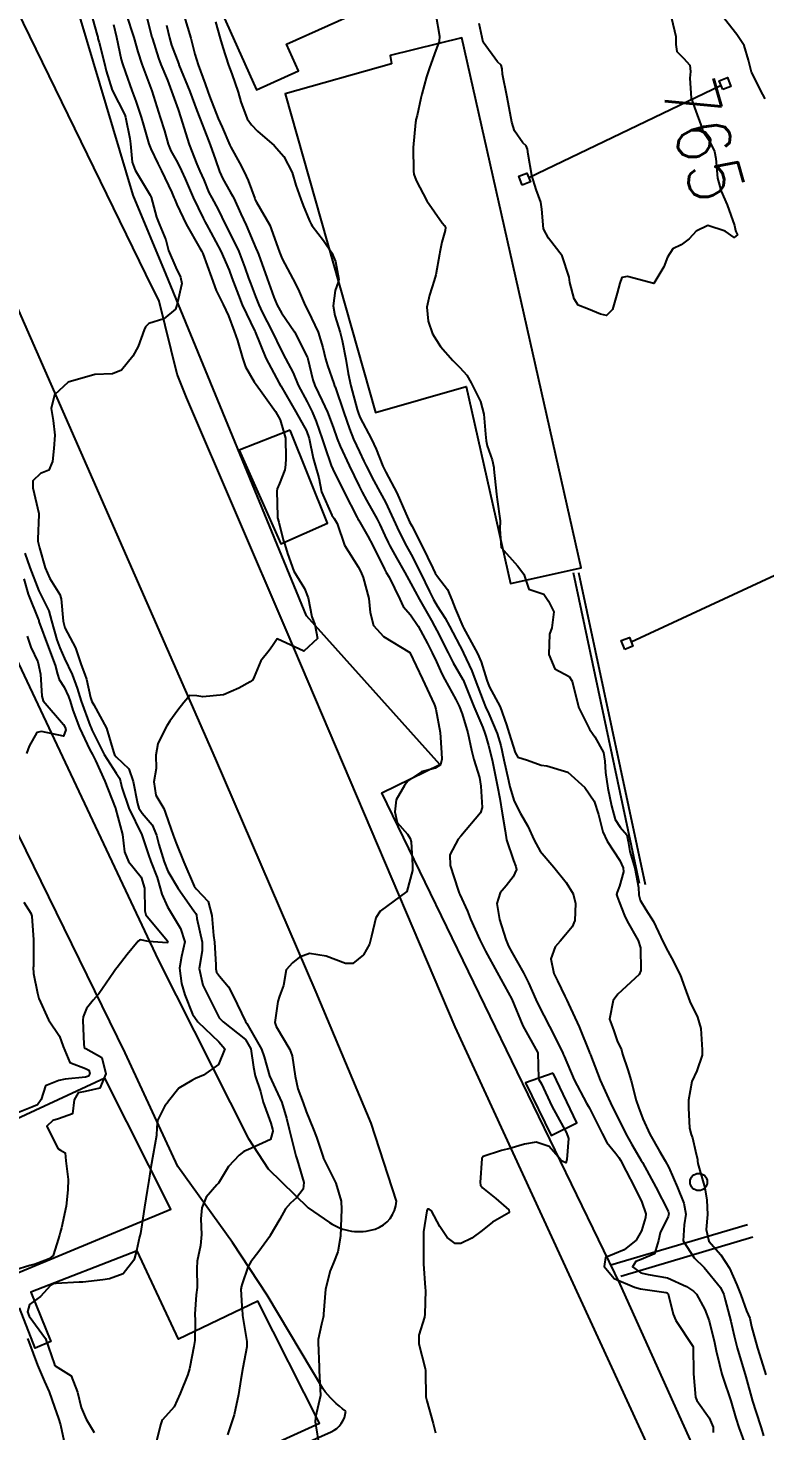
# Model space of a CAD drawing. Header units: metres. Extents: x 318500 to 325275, y 7408834 to 7428799.
# Drawn here: x 321675.4 to 321730.8, y 7423214.1 to 7423319.7 of the extents above; entities that cross this region are included whole.
import ezdxf
from ezdxf.enums import TextEntityAlignment as Align

# ---------------------------------------------------------------- set-up
doc = ezdxf.new("R2010")
doc.units = ezdxf.units.M
doc.header["$MEASUREMENT"] = 0
for name, color, linetype in [('Canaleta de Drenagem', 151, 'Continuous'), ('Cotas', 45, 'Continuous'), ('Curvas de Nivel 1m', 11, 'Continuous'), ('Curvas de Nivel 5m', 15, 'Continuous'), ('Divisas', 45, 'Continuous'), ('Edificações', 30, 'Continuous'), ('Postes', 20, 'Continuous'), ('Pórticos', 45, 'Continuous'), ('Vias Primárias', 230, 'Continuous'), ('Vias Secundárias', 230, 'Continuous')]:
    doc.layers.add(name, color=color, linetype=linetype)
doc.styles.add('Style-STANDARD', font='STANDARD.shx')

msp = doc.modelspace()

# ---------------------------------------------------------------- linework, layer by layer
at = {"layer": 'Canaleta de Drenagem'}
for points in [[(321721.41, 7423255.34), (321716.43, 7423278.71)], [(321716.8, 7423278.73), (321721.83, 7423255.25)], [(321719.24, 7423226.63), (321729.53, 7423229.67)], [(321720, 7423225.78), (321729.94, 7423228.73)]]:
    msp.add_lwpolyline(points, dxfattribs=at)
at = {"layer": 'Curvas de Nivel 1m', "flags": 128}
for points, elevation in [([(321680.04, 7423321.05), (321680.58, 7423319.19), (321680.61, 7423319.04), (321680.63, 7423318.94), (321680.73, 7423318.63), (321681.13, 7423317.04), (321681.25, 7423316.49), (321681.69, 7423315.03), (321682.65, 7423313.18), (321682.71, 7423313.02), (321683.02, 7423311.4), (321683.07, 7423311.01), (321683.21, 7423309.61), (321683.42, 7423309.01), (321684.57, 7423307.13), (321684.63, 7423306.99), (321685.05, 7423305.47), (321685.24, 7423304.98), (321685.73, 7423303.78), (321685.94, 7423302.97), (321686.5, 7423301.7), (321686.84, 7423300.96), (321686.95, 7423300.49), (321686.59, 7423298.96), (321686.56, 7423298.87), (321686.46, 7423298.57), (321685.59, 7423297.84), (321684.45, 7423297.48), (321684.2, 7423297.23), (321684.1, 7423297), (321683.67, 7423295.75), (321683.26, 7423295.01), (321682.4, 7423293.96), (321681.73, 7423293.7), (321680.4, 7423293.63), (321678.39, 7423293.07), (321677.36, 7423292.1), (321677.11, 7423291.09), (321677.26, 7423290.18), (321677.39, 7423289.08), (321677.3, 7423288.07), (321677.2, 7423287.09), (321676.94, 7423286.45), (321676.3, 7423286.18), (321675.74, 7423285.65), (321675.73, 7423285.11), (321676.17, 7423283.18), (321676.18, 7423283.1), (321676.1, 7423281.24), (321676.11, 7423281.1), (321676.22, 7423280.59), (321676.65, 7423279.09), (321677, 7423278.28), (321677.75, 7423277.08), (321677.85, 7423276.76), (321678.01, 7423275.07), (321678.14, 7423274.58), (321678.93, 7423273.06), (321679.36, 7423271.8), (321679.65, 7423271.05), (321679.76, 7423270.72), (321680.07, 7423269.34), (321680.16, 7423269.04), (321680.33, 7423268.77), (321681.28, 7423267.03), (321681.79, 7423265.25), (321681.88, 7423265.02), (321682.01, 7423264.87), (321682.95, 7423263.96), (321683.28, 7423263), (321683.6, 7423261.36), (321683.72, 7423260.99), (321683.95, 7423260.63), (321684.71, 7423259.75), (321685.04, 7423258.97), (321685.22, 7423258.26), (321685.61, 7423256.96), (321685.9, 7423256.26), (321686.67, 7423254.95), (321687.86, 7423253.28), (321688.01, 7423253.08), (321688.04, 7423252.94), (321688.08, 7423252.71), (321688.48, 7423250.93), (321688.48, 7423250.27), (321688.25, 7423248.93), (321688.52, 7423247.67), (321688.9, 7423246.92), (321689.75, 7423245.23), (321690.05, 7423244.91), (321691.73, 7423243.59), (321692.14, 7423242.88), (321692.33, 7423241.5), (321692.46, 7423240.87), (321692.88, 7423239.67), (321693.08, 7423238.87), (321693.65, 7423237.29), (321693.78, 7423236.85), (321693.79, 7423236.69), (321693.63, 7423236.07), (321692.15, 7423235.4), (321691.62, 7423235.17), (321691.25, 7423234.89), (321690.47, 7423234.04), (321689.79, 7423232.91), (321689.71, 7423232.78), (321689.59, 7423232.65), (321688.77, 7423231.72), (321688.44, 7423230.92), (321688.38, 7423230.09), (321688.42, 7423228.92), (321688.35, 7423228.1), (321688.1, 7423226.92), (321688.07, 7423226.36), (321688.09, 7423224.92), (321688.03, 7423224.37), (321687.92, 7423222.93), (321687.94, 7423222.44), (321687.92, 7423220.93), (321687.86, 7423220.49), (321687.56, 7423218.93), (321687.53, 7423218.8), (321687.39, 7423218.38), (321686.82, 7423216.94), (321686.36, 7423215.95), (321685.48, 7423214.96), (321685.43, 7423214.88), (321685.34, 7423214.59), (321685.02, 7423213.27)], 772), ([(321684.18, 7423321), (321684.69, 7423319.03), (321684.7, 7423318.99), (321684.71, 7423318.97), (321684.73, 7423318.91), (321685.19, 7423317.46), (321685.37, 7423316.98), (321685.87, 7423315.8), (321686.18, 7423314.97), (321686.66, 7423313.58), (321686.87, 7423312.96), (321686.97, 7423312.63), (321687.49, 7423310.95), (321688.07, 7423309.48), (321688.31, 7423308.94), (321688.59, 7423308.29), (321688.99, 7423307.34), (321689.21, 7423306.93), (321689.69, 7423306.06), (321690.24, 7423304.91), (321690.54, 7423304.32), (321691.24, 7423302.9), (321691.69, 7423301.7), (321691.97, 7423300.89), (321692.11, 7423300.51), (321692.48, 7423299.51), (321692.74, 7423298.88), (321693, 7423298.33), (321693.74, 7423296.87), (321694.42, 7423295.46), (321694.75, 7423294.85), (321695.32, 7423293.76), (321695.71, 7423292.84), (321696.37, 7423291.58), (321696.77, 7423290.82), (321697.07, 7423290.1), (321697.52, 7423288.81), (321697.71, 7423288.2), (321698.18, 7423286.8), (321698.31, 7423286.51), (321699.16, 7423284.79), (321700.15, 7423282.88), (321700.2, 7423282.78), (321700.25, 7423282.7), (321700.95, 7423281.48), (321701.32, 7423280.76), (321702.2, 7423278.99), (321702.33, 7423278.75), (321702.55, 7423278.39), (321703.35, 7423276.73), (321703.61, 7423276.18), (321704.16, 7423275.55), (321704.75, 7423274.71), (321705.45, 7423273.39), (321705.79, 7423272.7), (321706.11, 7423272.02), (321706.53, 7423271.12), (321706.75, 7423270.69), (321707.58, 7423269.18), (321707.83, 7423268.67), (321708.06, 7423268.11), (321708.48, 7423266.66), (321708.75, 7423265.38), (321708.94, 7423264.66), (321709.35, 7423263.3), (321709.46, 7423262.65), (321709.55, 7423261.06), (321709.43, 7423260.65), (321707.94, 7423258.9), (321707.75, 7423258.67), (321707.12, 7423257.49), (321707.15, 7423256.68), (321707.74, 7423254.82), (321707.79, 7423254.67), (321707.82, 7423254.61), (321707.88, 7423254.5), (321708.45, 7423253.24), (321708.69, 7423252.66), (321709.39, 7423251.1), (321709.6, 7423250.64), (321709.82, 7423250.23), (321710.69, 7423248.63), (321711.78, 7423246.62), (321712.62, 7423244.61), (321713.72, 7423242.65), (321713.74, 7423242.59), (321713.8, 7423240.68), (321713.82, 7423240.59), (321714.03, 7423240.25), (321714.79, 7423238.57), (321715.65, 7423237.01), (321715.9, 7423236.56), (321716.06, 7423236.13), (321715.93, 7423234.56), (321715.85, 7423234.32), (321715.62, 7423234.42), (321715.45, 7423234.56), (321714.6, 7423235.55), (321713.63, 7423235.87), (321712.75, 7423235.72), (321711.63, 7423235.4), (321711, 7423235.25), (321709.62, 7423234.78), (321709.54, 7423234.64), (321709.4, 7423232.83), (321709.42, 7423232.64), (321709.59, 7423232.43), (321710.58, 7423231.63), (321711.56, 7423230.76), (321711.6, 7423230.62), (321711.56, 7423230.55), (321710.33, 7423229.85), (321709.55, 7423229.22), (321708.78, 7423228.65), (321707.95, 7423228.24), (321707.53, 7423228.25), (321706.93, 7423228.68), (321706.38, 7423229.52), (321705.73, 7423230.7), (321705.56, 7423230.83), (321705.44, 7423230.82), (321705.4, 7423230.7), (321705.14, 7423229.11), (321705.13, 7423228.7), (321705.14, 7423227.08), (321705.15, 7423226.7), (321705.27, 7423224.91), (321705.28, 7423224.7), (321705.25, 7423222.91), (321705.22, 7423222.7), (321704.79, 7423221.35), (321704.78, 7423220.7), (321705.27, 7423218.82), (321705.3, 7423218.69), (321705.29, 7423218.58), (321705.32, 7423216.69), (321705.38, 7423216.4), (321705.86, 7423214.68), (321706.04, 7423213.99)], 769), ([(321687.11, 7423320.6), (321687.63, 7423318.95), (321687.93, 7423317.74), (321688.17, 7423316.95), (321688.69, 7423315.52), (321688.9, 7423314.94), (321689.03, 7423314.58), (321689.69, 7423312.92), (321689.97, 7423312.25), (321690.56, 7423310.91), (321690.58, 7423310.86), (321690.63, 7423310.74), (321691.29, 7423309.58), (321691.63, 7423308.89), (321691.93, 7423308.23), (321692.43, 7423306.88), (321692.47, 7423306.79), (321692.57, 7423306.62), (321693.57, 7423304.87), (321694.18, 7423303.21), (321694.29, 7423302.86), (321694.51, 7423302.34), (321695.31, 7423300.85), (321695.7, 7423300.06), (321696.24, 7423298.83), (321696.46, 7423298.4), (321697.21, 7423296.82), (321697.56, 7423295.67), (321697.77, 7423294.81), (321697.91, 7423294.31), (321698.39, 7423292.97), (321698.45, 7423292.8), (321698.48, 7423292.71), (321699.13, 7423290.79), (321699.57, 7423289.55), (321699.87, 7423288.78), (321700.32, 7423287.81), (321700.66, 7423287.12), (321700.83, 7423286.77), (321701.41, 7423285.65), (321701.89, 7423284.76), (321702.27, 7423284.02), (321702.87, 7423282.74), (321703.3, 7423281.8), (321703.87, 7423280.73), (321704.22, 7423280.09), (321704.91, 7423278.71), (321705.58, 7423277.3), (321705.89, 7423276.7), (321706.17, 7423276.24), (321706.76, 7423275.3), (321707.09, 7423274.69), (321708.12, 7423272.74), (321708.16, 7423272.67), (321708.77, 7423271.33), (321709.03, 7423270.66), (321709.63, 7423269.09), (321709.82, 7423268.64), (321710.06, 7423268.11), (321710.68, 7423266.63), (321710.95, 7423265.71), (321711.19, 7423264.63), (321711.54, 7423263.08), (321711.65, 7423262.62), (321711.97, 7423261.53), (321712.45, 7423260.61), (321713, 7423259.66), (321713.46, 7423258.6), (321713.93, 7423257.77), (321714.96, 7423256.57), (321715.89, 7423255.42), (321716.4, 7423254.55), (321716.58, 7423253.84), (321716.53, 7423252.55), (321716.33, 7423252.08), (321715.84, 7423251.47), (321715.42, 7423250.99), (321715.05, 7423250.57), (321714.72, 7423249.67), (321714.96, 7423248.57), (321715.22, 7423248), (321715.78, 7423246.85), (321715.92, 7423246.56), (321716.06, 7423246.27), (321716.87, 7423244.55), (321717.65, 7423242.61), (321717.68, 7423242.54), (321717.72, 7423242.43), (321718.23, 7423241.05), (321718.43, 7423240.53), (321719.06, 7423239.14), (321719.38, 7423238.51), (321719.66, 7423237.93), (321720.37, 7423236.5), (321720.83, 7423235.69), (321721.54, 7423234.48), (321721.62, 7423234.34), (321722.63, 7423232.47), (321723.56, 7423230.66), (321723.61, 7423230.46), (321723.56, 7423230.26), (321722.96, 7423229.05), (321722.84, 7423228.47), (321722.53, 7423227.46), (321721.52, 7423227.03), (321721.12, 7423226.88), (321720.88, 7423226.49), (321721.5, 7423226.03), (321722.06, 7423225.91), (321723.5, 7423225.66), (321724.93, 7423225), (321725.48, 7423224.65), (321725.7, 7423224.43), (321726.33, 7423223.28), (321726.64, 7423222.41), (321727.04, 7423220.8), (321727.12, 7423220.4), (321727.17, 7423220.15), (321727.42, 7423219.14), (321727.61, 7423218.4), (321727.69, 7423218.11), (321728.27, 7423216.39), (321728.66, 7423215.09), (321728.88, 7423214.38), (321729.34, 7423213.17)], 767), ([(321689.49, 7423320.19), (321689.84, 7423318.92), (321690.04, 7423318.24), (321690.46, 7423316.91), (321690.7, 7423316.27), (321691.19, 7423314.9), (321691.4, 7423314.17), (321691.87, 7423312.89), (321692.18, 7423312.42), (321692.64, 7423311.96), (321693.9, 7423310.87), (321694.62, 7423310.06), (321695.25, 7423308.85), (321695.54, 7423307.89), (321695.91, 7423306.84), (321696.09, 7423306.37), (321696.55, 7423305.2), (321696.68, 7423304.96), (321696.77, 7423304.83), (321697.62, 7423303.73), (321698.24, 7423302.8), (321698.51, 7423302.15), (321698.77, 7423300.8), (321698.71, 7423300.58), (321698.48, 7423299.97), (321698.35, 7423298.8), (321698.46, 7423298.09), (321698.87, 7423296.8), (321699.02, 7423296.2), (321699.3, 7423294.79), (321699.48, 7423293.71), (321699.68, 7423292.79), (321700.14, 7423291), (321700.21, 7423290.78), (321700.35, 7423290.44), (321701.22, 7423288.77), (321701.58, 7423288.02), (321702.08, 7423286.75), (321702.3, 7423286.28), (321703.13, 7423284.74), (321703.81, 7423283.18), (321704, 7423282.72), (321704.08, 7423282.55), (321704.25, 7423282.24), (321705.05, 7423280.71), (321705.85, 7423279.06), (321706.02, 7423278.7), (321706.2, 7423278.43), (321706.95, 7423277.46), (321707.28, 7423276.68), (321707.53, 7423276.04), (321708.11, 7423274.67), (321708.15, 7423274.58), (321709.21, 7423272.65), (321709.48, 7423272.01), (321709.9, 7423270.64), (321710.09, 7423270.17), (321710.9, 7423268.63), (321711.39, 7423267.28), (321711.58, 7423266.62), (321712.03, 7423265.19), (321712.24, 7423264.83), (321712.96, 7423264.61), (321714.01, 7423264.24), (321714.42, 7423264.18), (321716.01, 7423263.7), (321717.29, 7423262.55), (321717.98, 7423261.54), (321718.32, 7423260.53), (321718.65, 7423259.23), (321718.98, 7423258.52), (321719.92, 7423257.06), (321720.16, 7423256.51), (321720.2, 7423256.21), (321719.89, 7423255.12), (321719.71, 7423254.69), (321719.68, 7423254.51), (321719.71, 7423254.35), (321719.87, 7423253.96), (321720.28, 7423252.92), (321720.48, 7423252.5), (321721.29, 7423251.04), (321721.48, 7423250.49), (321721.5, 7423248.79), (321721.37, 7423248.49), (321719.78, 7423247), (321719.42, 7423246.52), (321719.15, 7423245.12), (321719.36, 7423244.52), (321719.47, 7423244.24), (321719.73, 7423243.49), (321720.04, 7423242.82), (321720.13, 7423242.5), (321720.52, 7423241.31), (321720.77, 7423240.49), (321721.16, 7423239.01), (321721.33, 7423238.49), (321721.66, 7423237.63), (321722.18, 7423236.47), (321722.9, 7423235.2), (321723.34, 7423234.46), (321723.61, 7423233.96), (321724.27, 7423232.45), (321724.74, 7423231.27), (321724.9, 7423230.44), (321724.76, 7423229.65), (321724.69, 7423228.44), (321725.52, 7423227.17), (321726.28, 7423226.42), (321727.49, 7423224.93), (321727.74, 7423224.4), (321727.86, 7423224.01), (321728.27, 7423222.39), (321728.53, 7423221.3), (321728.76, 7423220.39), (321729.34, 7423218.45), (321729.36, 7423218.38), (321729.41, 7423218.2), (321729.91, 7423216.37), (321730.15, 7423215.59), (321730.57, 7423214.36), (321730.74, 7423213.76)], 766), ([(321681.8, 7423319.98), (321682.02, 7423319.03), (321682.39, 7423317.34), (321682.48, 7423317.02), (321682.7, 7423316.37), (321683.19, 7423315.01), (321683.48, 7423314.2), (321683.88, 7423313), (321684.06, 7423312.41), (321684.47, 7423310.99), (321684.51, 7423310.87), (321684.62, 7423310.62), (321685.15, 7423309.52), (321685.42, 7423308.98), (321686.19, 7423307.35), (321686.35, 7423306.96), (321686.41, 7423306.81), (321686.56, 7423306.44), (321687.28, 7423304.95), (321688.3, 7423303.16), (321688.43, 7423302.94), (321688.52, 7423302.75), (321689.17, 7423300.93), (321689.53, 7423299.97), (321690.05, 7423298.92), (321690.46, 7423298.05), (321690.89, 7423296.9), (321691.14, 7423296.19), (321691.52, 7423294.89), (321691.75, 7423294.23), (321692.39, 7423293.1), (321692.54, 7423292.88), (321692.99, 7423292.26), (321693.99, 7423290.86), (321694.35, 7423290.22), (321694.74, 7423288.85), (321694.78, 7423287.32), (321694.76, 7423286.85), (321694.69, 7423286.47), (321694.29, 7423285.44), (321694.12, 7423285.03), (321694.09, 7423284.86), (321694.14, 7423282.97), (321694.16, 7423282.86), (321694.25, 7423282.52), (321694.58, 7423281.21), (321694.69, 7423280.85), (321694.9, 7423280.17), (321695.37, 7423278.84), (321696.18, 7423277.53), (321696.46, 7423276.83), (321696.74, 7423275.41), (321696.96, 7423274.82), (321697.17, 7423273.78), (321696.12, 7423272.83), (321694.13, 7423273.74), (321693.76, 7423273.23), (321693.52, 7423272.87), (321692.9, 7423272.08), (321692.4, 7423270.88), (321692.3, 7423270.66), (321692.09, 7423270.52), (321691.23, 7423270.04), (321690.08, 7423269.52), (321688.52, 7423269.37), (321688.08, 7423269.46), (321687.54, 7423269.48), (321687.09, 7423268.95), (321686.64, 7423268.37), (321686.05, 7423267.56), (321685.82, 7423267.19), (321685.68, 7423266.97), (321685.14, 7423265.85), (321684.99, 7423264.98), (321685.01, 7423263.98), (321684.85, 7423262.98), (321684.98, 7423261.97), (321685.58, 7423260.97), (321685.7, 7423260.71), (321685.95, 7423259.98), (321686.29, 7423258.96), (321686.51, 7423258.38), (321687.09, 7423256.95), (321687.88, 7423255.12), (321688.03, 7423254.94), (321688.93, 7423253.99), (321689.2, 7423252.92), (321689.34, 7423251.42), (321689.4, 7423250.92), (321689.5, 7423249.22), (321689.5, 7423248.91), (321689.56, 7423248.67), (321689.79, 7423248.35), (321690.45, 7423247.56), (321690.8, 7423246.89), (321691.75, 7423244.95), (321691.78, 7423244.88), (321691.84, 7423244.79), (321692.95, 7423242.87), (321693.15, 7423242.3), (321693.55, 7423240.86), (321693.7, 7423240.54), (321694.47, 7423238.85), (321694.82, 7423237.67), (321695.02, 7423236.84), (321695.51, 7423234.94), (321695.53, 7423234.83), (321695.62, 7423234.54), (321696.13, 7423232.82), (321696.08, 7423232.32), (321695.57, 7423231.68), (321695.12, 7423231.28), (321694.75, 7423230.84), (321694.33, 7423230.06), (321693.6, 7423228.85), (321693.58, 7423228.81), (321693.54, 7423228.75), (321692.75, 7423227.63), (321692.15, 7423226.87), (321691.92, 7423226.46), (321691.48, 7423225.2), (321691.42, 7423224.94), (321691.41, 7423224.88), (321691.4, 7423224.8), (321691.47, 7423223.53), (321691.51, 7423222.93), (321691.51, 7423222.88), (321691.52, 7423222.82), (321691.83, 7423220.87), (321691.83, 7423220.47), (321691.54, 7423218.88), (321691.39, 7423218), (321691.21, 7423216.88), (321690.89, 7423215.35), (321690.73, 7423214.89), (321690.39, 7423213.84)], 771), ([(321685.78, 7423319.93), (321686.01, 7423318.97), (321686.18, 7423318.42), (321686.71, 7423316.99), (321686.72, 7423316.96), (321686.73, 7423316.94), (321687.54, 7423314.95), (321688.08, 7423313.52), (321688.3, 7423312.94), (321688.64, 7423312.03), (321688.95, 7423311.25), (321689.08, 7423310.93), (321689.48, 7423309.8), (321689.79, 7423308.92), (321690.04, 7423308.36), (321690.58, 7423307.4), (321690.76, 7423307.1), (321690.85, 7423306.91), (321691.39, 7423305.73), (321691.78, 7423304.89), (321692.52, 7423303.15), (321692.63, 7423302.88), (321692.71, 7423302.69), (321693.38, 7423300.87), (321693.88, 7423299.46), (321694.13, 7423298.86), (321694.46, 7423298.28), (321695.42, 7423296.85), (321696.41, 7423294.91), (321696.43, 7423294.83), (321696.82, 7423293.24), (321696.96, 7423292.82), (321697.51, 7423291.67), (321697.92, 7423290.81), (321698.34, 7423289.67), (321698.65, 7423288.8), (321698.87, 7423288.24), (321699.54, 7423286.79), (321700.29, 7423285.24), (321700.53, 7423284.78), (321700.85, 7423284.19), (321701.65, 7423282.76), (321701.85, 7423282.36), (321702.24, 7423281.53), (321702.47, 7423280.99), (321702.6, 7423280.74), (321703.1, 7423279.85), (321703.74, 7423278.73), (321704.19, 7423277.92), (321704.84, 7423276.71), (321705.73, 7423275.13), (321705.97, 7423274.7), (321706.15, 7423274.37), (321706.99, 7423272.69), (321707.37, 7423271.94), (321708.1, 7423270.69), (321708.11, 7423270.68), (321708.12, 7423270.65), (321708.92, 7423268.66), (321709.61, 7423267.08), (321709.77, 7423266.64), (321709.83, 7423266.43), (321710.03, 7423265.73), (321710.3, 7423264.64), (321710.38, 7423264.27), (321710.72, 7423262.63), (321710.89, 7423261.72), (321711.07, 7423260.63), (321711.28, 7423259.29), (321711.4, 7423258.63), (321711.92, 7423257.06), (321712.1, 7423256.62), (321712.14, 7423256.38), (321711.9, 7423255.84), (321711.36, 7423255.15), (321710.91, 7423254.63), (321710.67, 7423253.84), (321710.87, 7423252.63), (321711.33, 7423251.13), (321711.55, 7423250.62), (321711.82, 7423250.12), (321712.67, 7423248.61), (321713.05, 7423247.86), (321713.6, 7423246.59), (321713.77, 7423246.23), (321714.63, 7423244.58), (321715.55, 7423242.73), (321715.63, 7423242.56), (321715.65, 7423242.5), (321715.72, 7423242.34), (321716.49, 7423240.55), (321717.42, 7423238.8), (321717.57, 7423238.54), (321717.67, 7423238.37), (321718.58, 7423236.53), (321718.95, 7423235.84), (321719.62, 7423235), (321719.84, 7423234.72), (321719.96, 7423234.5), (321720.41, 7423233.69), (321721.02, 7423232.49), (321721.57, 7423231.35), (321721.87, 7423230.48), (321721.85, 7423230.19), (321721.55, 7423229.2), (321721.14, 7423228.49), (321720.26, 7423227.77), (321719.52, 7423227.46), (321718.85, 7423227.19), (321718.73, 7423226.52), (321719.5, 7423225.6), (321721.03, 7423224.94), (321721.49, 7423224.83), (321723.4, 7423224.54), (321723.48, 7423224.53), (321723.55, 7423224.46), (321723.93, 7423222.92), (321724.14, 7423222.45), (321725.43, 7423220.51), (321725.45, 7423220.43), (321725.46, 7423218.49), (321725.46, 7423218.43), (321725.63, 7423216.67), (321725.73, 7423216.42), (321726.65, 7423215.12), (321726.94, 7423214.41), (321726.96, 7423214.02)], 768), ([(321675.13, 7423280.2), (321675.5, 7423279.11), (321676.17, 7423277.35), (321676.3, 7423277.1), (321676.93, 7423275.86), (321677.14, 7423275.09), (321677.53, 7423273.68), (321677.75, 7423273.08), (321678.11, 7423272.27), (321678.68, 7423271.06), (321679.07, 7423270.04), (321679.37, 7423269.05), (321680.04, 7423267.19), (321680.11, 7423267.04), (321680.16, 7423266.91), (321681.1, 7423265.03), (321682, 7423263.63), (321682.25, 7423263.27), (321682.34, 7423263.01), (321682.43, 7423262.57), (321682.95, 7423261.01), (321683.93, 7423258.99), (321684.43, 7423257.49), (321684.61, 7423256.98), (321685.08, 7423255.78), (321685.32, 7423254.97), (321685.43, 7423254.52), (321685.87, 7423253.58), (321686.24, 7423252.96), (321686.84, 7423251.95), (321687.16, 7423250.95), (321686.92, 7423249.84), (321686.76, 7423248.95), (321686.93, 7423247.81), (321687.18, 7423246.95), (321687.76, 7423245.51), (321688.15, 7423244.93), (321689.73, 7423243.42), (321690.19, 7423242.9), (321689.71, 7423241.71), (321688.58, 7423240.92), (321687.98, 7423240.65), (321687.69, 7423240.51), (321686.71, 7423239.92), (321685.94, 7423238.96), (321685.83, 7423238.8), (321685.66, 7423238.59), (321685.12, 7423237.5), (321685.07, 7423236.97), (321685.03, 7423236.36), (321684.78, 7423234.97), (321684.6, 7423233.98), (321684.45, 7423232.98), (321684.34, 7423232.22), (321684.13, 7423230.98), (321683.89, 7423229.33), (321683.83, 7423228.99), (321683.77, 7423228.75), (321683.52, 7423227.69), (321683.37, 7423227.13), (321683.32, 7423226.99), (321682.53, 7423225.96), (321681.49, 7423225.57), (321681.01, 7423225.5), (321679.48, 7423225.34), (321679.21, 7423225.32), (321677.48, 7423225.24), (321677.34, 7423225.22), (321677.07, 7423225.07), (321676.31, 7423224.24), (321675.47, 7423223.65), (321675.32, 7423223.09), (321675.46, 7423222.76), (321676.68, 7423221.08), (321677.35, 7423219.13), (321677.36, 7423219.07), (321677.4, 7423219.03), (321678.61, 7423218.27), (321679.1, 7423217.04), (321679.36, 7423215.9), (321679.74, 7423215.03), (321680.34, 7423214.02)], 773), ([(321675.04, 7423278.26), (321675.38, 7423277.11), (321676.15, 7423275.18), (321676.17, 7423275.12), (321676.18, 7423275.1), (321676.19, 7423275.06), (321676.9, 7423273.09), (321677.41, 7423271.77), (321677.59, 7423271.08), (321677.7, 7423270.69), (321678.08, 7423270.1), (321678.42, 7423269.41), (321678.53, 7423269.06), (321678.75, 7423268.37), (321679.23, 7423267.05), (321680.02, 7423265.39), (321680.21, 7423265.04), (321680.44, 7423264.6), (321681.14, 7423263.03), (321681.92, 7423261.06), (321681.94, 7423261.02), (321681.96, 7423260.97), (321682.47, 7423259.01), (321682.62, 7423257.72), (321682.93, 7423257), (321683.89, 7423255.81), (321684.13, 7423254.99), (321684.15, 7423253.27), (321684.23, 7423252.98), (321685.83, 7423251.04), (321685.88, 7423250.96), (321685.87, 7423250.92), (321685.83, 7423250.86), (321684.44, 7423250.98), (321683.83, 7423251.09), (321683.75, 7423251.07), (321683.67, 7423250.99), (321682.83, 7423249.98), (321682.07, 7423249.01), (321681.95, 7423248.86), (321681.8, 7423248.64), (321680.7, 7423247.03), (321680.27, 7423246.54), (321679.76, 7423245.93), (321679.51, 7423245.29), (321679.49, 7423245.04), (321679.56, 7423243.21), (321679.59, 7423243.04), (321679.63, 7423242.95), (321679.72, 7423242.91), (321680.92, 7423242.23), (321681.23, 7423241.02), (321680.78, 7423239.92), (321679.68, 7423239.68), (321679.14, 7423239.58), (321678.83, 7423239.05), (321678.72, 7423237.99), (321677.65, 7423237.61), (321677.23, 7423237.49), (321676.79, 7423237.08), (321677.62, 7423235.4), (321677.81, 7423235.26), (321678.17, 7423235.06), (321678.22, 7423234.45), (321678.38, 7423233.06), (321678.37, 7423232.27), (321678.23, 7423231.06), (321677.88, 7423229.41), (321677.79, 7423229.07), (321677.73, 7423228.87), (321677.53, 7423228.21), (321677.26, 7423227.33), (321676.95, 7423227.08), (321675.91, 7423226.68), (321675.5, 7423226.58), (321674.38, 7423226.22)], 774), ([(321675.32, 7423221.09), (321675.43, 7423220.84), (321676.07, 7423219.08), (321676.61, 7423217.85), (321676.95, 7423217.07), (321677.36, 7423215.93), (321677.66, 7423215.07), (321677.81, 7423214.6), (321678.13, 7423213.06)], 774)]:
    msp.add_lwpolyline(points, dxfattribs=dict(at, elevation=elevation))
at = {"layer": 'Curvas de Nivel 5m', "flags": 128}
for points, elevation in [([(321682.76, 7423320.75), (321683.32, 7423319.01), (321683.64, 7423317.92), (321683.94, 7423317), (321684.68, 7423314.99), (321685.32, 7423312.98), (321685.63, 7423311.97), (321685.92, 7423310.97), (321686.12, 7423310.47), (321686.61, 7423309.59), (321686.93, 7423308.96), (321687.19, 7423308.36), (321687.79, 7423306.95), (321688.55, 7423305.4), (321688.71, 7423305.1), (321688.8, 7423304.94), (321689.13, 7423304.34), (321689.88, 7423302.92), (321690.5, 7423301.5), (321690.72, 7423300.91), (321691.2, 7423299.62), (321691.5, 7423298.89), (321692.44, 7423296.9), (321692.45, 7423296.88), (321692.46, 7423296.86), (321693.28, 7423294.87), (321694.27, 7423292.98), (321694.34, 7423292.86), (321694.39, 7423292.78), (321695.53, 7423290.84), (321696.34, 7423289.41), (321696.54, 7423288.83), (321696.83, 7423287.34), (321696.98, 7423286.82), (321697.26, 7423285.86), (321697.45, 7423284.81), (321698.25, 7423283.06), (321698.41, 7423282.8), (321698.63, 7423282.42), (321699.19, 7423280.79), (321700.21, 7423279.17), (321700.42, 7423278.78), (321700.6, 7423278.37), (321701.02, 7423276.77), (321701.13, 7423275.74), (321701.37, 7423274.76), (321702.14, 7423273.91), (321704.12, 7423272.72), (321705.06, 7423270.71), (321705.95, 7423268.82), (321706, 7423268.7), (321706.07, 7423268.46), (321706.4, 7423266.69), (321706.5, 7423265.17), (321706.53, 7423264.69), (321706.43, 7423264.27), (321706.01, 7423264.01), (321704.99, 7423263.73), (321704, 7423263.09), (321703.83, 7423262.89), (321703.7, 7423262.72), (321703.08, 7423261.63), (321702.97, 7423260.73), (321703.15, 7423259.93), (321703.94, 7423259.04), (321704.14, 7423258.72), (321704.2, 7423258.46), (321704.3, 7423256.72), (321704.3, 7423256.32), (321703.88, 7423254.72), (321701.87, 7423253.25), (321701.55, 7423252.75), (321701.23, 7423251.37), (321701.08, 7423250.76), (321700.62, 7423249.96), (321699.81, 7423249.3), (321699.28, 7423249.31), (321697.82, 7423249.87), (321696.56, 7423250.07), (321695.81, 7423249.8), (321695.27, 7423249.37), (321694.8, 7423248.84), (321694.59, 7423247.65), (321694.3, 7423246.85), (321694.17, 7423246.46), (321693.95, 7423244.86), (321694.04, 7423244.56), (321695.07, 7423242.84), (321695.25, 7423242.37), (321695.48, 7423240.83), (321695.69, 7423239.87), (321696.07, 7423238.82), (321696.3, 7423238.18), (321696.85, 7423236.81), (321697.08, 7423236.25), (321697.55, 7423234.8), (321697.62, 7423234.64), (321698.54, 7423232.79), (321698.94, 7423231.42), (321698.96, 7423230.79), (321698.93, 7423230.17), (321698.9, 7423228.78), (321698.7, 7423227.61), (321698.37, 7423226.79), (321698.11, 7423226.19), (321697.75, 7423224.8), (321697.6, 7423222.93), (321697.6, 7423222.8), (321697.58, 7423222.68), (321697.45, 7423222.16), (321697.21, 7423221.02), (321697.2, 7423220.8), (321697.28, 7423218.92), (321697.28, 7423218.8), (321697.28, 7423218.68), (321697.38, 7423216.8), (321697, 7423215.16), (321696.99, 7423214.81), (321697.32, 7423212.8)], 770), ([(321706.06, 7423320.71), (321706.34, 7423319.1), (321706.31, 7423318.71), (321706.06, 7423318.05), (321705.6, 7423316.72), (321705.37, 7423316.05), (321705.01, 7423314.73), (321704.95, 7423314.45), (321704.66, 7423313.14), (321704.57, 7423312.8), (321704.56, 7423312.72), (321704.54, 7423312.61), (321704.36, 7423310.72), (321704.38, 7423308.95), (321704.42, 7423308.72), (321704.59, 7423308.25), (321705.39, 7423306.71), (321706.55, 7423305.05), (321706.71, 7423304.86), (321706.79, 7423304.7), (321706.76, 7423304.48), (321706.53, 7423303.6), (321706.37, 7423302.85), (321706.34, 7423302.7), (321706.06, 7423301.14), (321705.95, 7423300.71), (321705.58, 7423299.61), (321705.38, 7423298.71), (321705.5, 7423297.66), (321705.83, 7423296.71), (321706.43, 7423295.74), (321707.34, 7423294.69), (321707.88, 7423294.16), (321708.4, 7423293.6), (321708.73, 7423293.01), (321708.9, 7423292.66), (321709.43, 7423291.6), (321709.69, 7423290.65), (321709.82, 7423289.16), (321709.86, 7423288.65), (321709.94, 7423288.26), (321710.32, 7423287.21), (321710.43, 7423286.64), (321710.44, 7423286.51), (321710.63, 7423284.64), (321710.68, 7423284.23), (321710.9, 7423282.63), (321710.88, 7423282), (321710.99, 7423280.63), (321712.21, 7423279.25), (321712.69, 7423278.61), (321713.07, 7423277.49), (321714.19, 7423277.1), (321714.41, 7423276.81), (321714.54, 7423276.58), (321714.96, 7423275.79), (321714.79, 7423274.58), (321714.63, 7423274.09), (321714.58, 7423272.58), (321715.03, 7423271.49), (321716.1, 7423270.9), (321716.33, 7423270.56), (321716.42, 7423270.24), (321716.83, 7423268.55), (321717.64, 7423266.95), (321717.92, 7423266.54), (321718.04, 7423266.38), (321718.69, 7423265.2), (321718.8, 7423264.53), (321718.85, 7423263.69), (321719.01, 7423262.52), (321719.3, 7423261.18), (321719.46, 7423260.52), (321719.58, 7423260.14), (321719.95, 7423259.57), (321720.45, 7423259), (321720.56, 7423258.5), (321720.67, 7423257.75), (321721.04, 7423256.49), (321721.33, 7423255.04), (321721.36, 7423254.49), (321721.46, 7423254.07), (321721.87, 7423253.37), (321722.46, 7423252.47), (321723.02, 7423251.29), (321723.42, 7423250.46), (321723.82, 7423249.75), (321724.47, 7423248.45), (321724.81, 7423247.47), (321725.2, 7423246.44), (321725.76, 7423245.28), (321726.01, 7423244.43), (321726.13, 7423242.82), (321726.12, 7423242.42), (321725.71, 7423241.23), (321725.35, 7423240.44), (321725.09, 7423239.03), (321725.1, 7423238.44), (321725.17, 7423236.91), (321725.3, 7423236.44), (321725.38, 7423236.18), (321725.63, 7423235.18), (321725.77, 7423234.57), (321725.77, 7423234.43), (321725.8, 7423234.25), (321726.31, 7423232.42), (321726.48, 7423231.51), (321726.53, 7423230.42), (321726.42, 7423229.29), (321726.63, 7423228.41), (321727.52, 7423227.39), (321728.19, 7423226.39), (321728.74, 7423225.13), (321729.02, 7423224.38), (321729.47, 7423223.16), (321729.7, 7423222.61), (321729.75, 7423222.38), (321729.83, 7423222), (321730.29, 7423220.37), (321730.55, 7423219.49), (321730.91, 7423218.36)], 765), ([(321723.81, 7423320.47), (321724.14, 7423319.07), (321724.13, 7423318.47), (321724.22, 7423317.96), (321724.72, 7423317.44), (321725.18, 7423316.92), (321725.24, 7423316.45), (321725.2, 7423315.95), (321725.3, 7423314.45), (321725.65, 7423313.46), (321726.03, 7423312.44), (321726.17, 7423311.96), (321726.64, 7423311.25), (321727.04, 7423310.43), (321727.16, 7423309.89), (321727.27, 7423308.42), (321727.56, 7423307.44), (321727.99, 7423306.42), (321728.55, 7423304.85), (321728.62, 7423304.48), (321728.65, 7423304.41), (321728.79, 7423304.16), (321728.54, 7423303.96), (321727.86, 7423304.42), (321726.55, 7423304.86), (321725.68, 7423304.44), (321725.15, 7423303.85), (321724.53, 7423303.4), (321723.91, 7423303.09), (321723.52, 7423302.48), (321723.24, 7423301.75), (321722.49, 7423300.49), (321720.5, 7423301.01), (321720.06, 7423300.95), (321719.92, 7423300.52), (321719.73, 7423299.77), (321719.37, 7423298.53), (321718.92, 7423298.08), (321718.46, 7423298.17), (321717.56, 7423298.55), (321716.78, 7423298.87), (321716.48, 7423299.34), (321716.16, 7423300.57), (321716.11, 7423300.96), (321715.57, 7423302.58), (321714.54, 7423303.89), (321714.18, 7423304.6), (321714.05, 7423306.08), (321713.98, 7423306.6), (321713.63, 7423307.56), (321713.3, 7423308.61), (321713.01, 7423310.22), (321712.97, 7423310.61), (321712.86, 7423310.85), (321712.63, 7423311.08), (321712, 7423311.98), (321711.8, 7423312.63), (321711.6, 7423313.7), (321711.41, 7423314.64), (321711.1, 7423316.25), (321711.07, 7423316.64), (321710.98, 7423316.92), (321710.72, 7423317.18), (321709.63, 7423318.66), (321709.34, 7423320.07)], 765), ([(321730.87, 7423314.38), (321730.68, 7423314.71), (321729.84, 7423316.39), (321729.61, 7423317.29), (321729.29, 7423318.4), (321728.74, 7423319.23), (321727.81, 7423320.42)], 765), ([(321675.29, 7423273.95), (321675.58, 7423273.11), (321676.1, 7423272.01), (321676.3, 7423271.1), (321676.4, 7423269.42), (321676.51, 7423269.09), (321678.04, 7423267.31), (321678.16, 7423267.07), (321678.2, 7423266.91), (321678.03, 7423266.43), (321676.37, 7423266.76), (321676.03, 7423266.69), (321675.46, 7423265.66), (321675.26, 7423265.11)], 775), ([(321675.04, 7423253.93), (321675.57, 7423253.09), (321675.64, 7423252.88), (321675.78, 7423251.09), (321675.77, 7423249.12), (321675.77, 7423249.09), (321675.75, 7423249.04), (321675.79, 7423248.55), (321676.08, 7423247.09), (321676.18, 7423246.68), (321676.9, 7423245.08), (321677.73, 7423243.84), (321678.02, 7423243.07), (321678.52, 7423241.87), (321679.7, 7423241.4), (321679.94, 7423241.28), (321680.01, 7423241.04), (321679.92, 7423240.82), (321679.7, 7423240.76), (321678.16, 7423240.6), (321677.69, 7423240.51), (321676.67, 7423240.1), (321676.35, 7423239.08), (321676.07, 7423238.68), (321675.66, 7423238.51), (321674.65, 7423238.11)], 775)]:
    msp.add_lwpolyline(points, dxfattribs=dict(at, elevation=elevation))
at = {"layer": 'Divisas'}
msp.add_lwpolyline([(321798.41, 7423062.12), (321777.13, 7423107.46), (321757.65, 7423149.34), (321734.11, 7423197.35), (321731.83, 7423201.67), (321730.17, 7423202.53), (321719.95, 7423225.17), (321702, 7423262.16), (321706.36, 7423264.28), (321696.33, 7423275.47), (321685.77, 7423301.16), (321683.28, 7423307.14), (321676.34, 7423330.45), (321678.01, 7423338.24), (321696.54, 7423359.08), (321697.83, 7423364.45), (321699.23, 7423365.67), (321692.28, 7423387.4), (321689.97, 7423395.24), (321681.85, 7423415), (321668.74, 7423442.63), (321661.97, 7423449.81), (321636.77, 7423502.24), (321629.59, 7423518.06)], dxfattribs=at)
at = {"layer": 'Edificações'}
for points in [[(321697.11, 7423337.2), (321692.7, 7423335.05), (321692.01, 7423336.48), (321684.64, 7423332.89), (321688.2, 7423325.59), (321685.8, 7423324.42), (321687.1, 7423321.76), (321689.15, 7423322.68), (321692.57, 7423315.07), (321695.73, 7423316.49), (321694.83, 7423318.5), (321704.24, 7423322.73), (321703.66, 7423324.02), (321705.01, 7423324.62), (321700.52, 7423334.63), (321698.88, 7423333.89)], [(321702.73, 7423317.03), (321694.73, 7423314.76), (321701.53, 7423290.79), (321708.35, 7423292.73), (321711.7, 7423277.9), (321717, 7423279.08), (321708.03, 7423318.97), (321702.62, 7423317.65)], [(321695.09, 7423289.44), (321691.26, 7423287.94), (321694.41, 7423280.89), (321697.9, 7423282.46)], [(321714.91, 7423241.06), (321712.83, 7423240.32), (321714.76, 7423236.37), (321716.69, 7423237.33)]]:
    msp.add_lwpolyline(points, close=True, dxfattribs=at)
for points in [[(321669.68, 7423223.99), (321686.11, 7423230.82), (321681.14, 7423240.67), (321672.36, 7423236.63)], [(321672.27, 7423203.34), (321697.31, 7423214.72), (321692.67, 7423223.9), (321686.69, 7423221.04), (321683.58, 7423227.69), (321675.57, 7423224.58), (321677.09, 7423220.87), (321675.91, 7423220.37), (321674.73, 7423223.4)]]:
    msp.add_lwpolyline(points, dxfattribs=at)
at = {"layer": 'Postes'}
msp.add_circle((321725.86, 7423232.87), 0.645, dxfattribs=at)
at = {"layer": 'Pórticos'}
for points in [[(321727.67, 7423315.08), (321727.41, 7423315.75), (321728.02, 7423315.99), (321728.29, 7423315.32)], [(321712.57, 7423307.89), (321712.31, 7423308.56), (321712.92, 7423308.8), (321713.19, 7423308.13)], [(321720.29, 7423272.94), (321720.03, 7423273.61), (321720.64, 7423273.85), (321720.9, 7423273.19)]]:
    msp.add_lwpolyline(points, close=True, dxfattribs=at)
for points in [[(321713.06, 7423308.47), (321727.54, 7423315.41)], [(321720.77, 7423273.52), (321737.55, 7423281.29)]]:
    msp.add_lwpolyline(points, dxfattribs=at)
at = {"layer": 'Vias Primárias'}
for points in [[(323715.64, 7420145.55, 0), (323709.04, 7420132.94)], [(323831.09, 7420001.79, 0), (323833.84, 7420008.44, 0.220888)], [(321699.29, 7423215.62, -0.081534), (321697.56, 7423217.33), (321693.36, 7423224.34), (321690.75, 7423228.32), (321686.65, 7423234.03), (321682.67, 7423242.6), (321664.87, 7423278.93), (321656.02, 7423297.01, 0.359795), (321650.76, 7423299.39), (321640.15, 7423292.27), (321630.42, 7423285.16), (321621.42, 7423278.91), (321615.05, 7423274.41), (321613.43, 7423272.92, 0.335079), (321612.3, 7423266.67), (321615.68, 7423259.55), (321621.67, 7423247.69), (321629.79, 7423230.45), (321643.02, 7423202.35), (321647.72, 7423193.09)]]:
    msp.add_lwpolyline(points, format="xyb", dxfattribs=at)
msp.add_lwpolyline([(321725.72, 7423205.03), (321707.52, 7423244.55), (321694.87, 7423274.26), (321687.3, 7423291.9), (321686.59, 7423293.67), (321685.25, 7423299.17), (321684.24, 7423301.19), (321679.85, 7423310.19), (321665.81, 7423338.94), (321652.96, 7423364.47), (321642.98, 7423384.2), (321630.44, 7423408.4), (321626.18, 7423416.35), (321621.92, 7423422.97)], dxfattribs=at)
msp.add_lwpolyline([(321689.47, 7423264.75), (321671.95, 7423304.62), (321670.56, 7423307.91, 0.364098), (321667.24, 7423309.62, 0.09628), (321663.11, 7423307.8, 0.234644), (321660.89, 7423303.77, 0.124905), (321661.8, 7423299.45), (321665.23, 7423291.28), (321672.98, 7423275.36), (321685.17, 7423249.58), (321691.93, 7423236.16), (321693.44, 7423233.85), (321696.46, 7423230.93), (321698.07, 7423229.82, 0.232099), (321701.49, 7423229.32, 0.31444), (321703.1, 7423231.43), (321701.19, 7423237.29), (321697.06, 7423247.15)], format="xyb", close=True, dxfattribs=at)
at = {"layer": 'Vias Secundárias'}
msp.add_lwpolyline([(321647.72, 7423193.09), (321648.73, 7423192.75, 0.137636), (321650.5, 7423192.67), (321676.88, 7423204.44), (321693.57, 7423212.01), (321698.18, 7423214.06, 0.273958), (321699.29, 7423215.62, 2.141535)], format="xyb", dxfattribs=at)

# ---------------------------------------------------------------- texts
at = {"layer": 'Cotas', "style": 'Style-STANDARD'}
msp.add_text('765', height=4, rotation=286.1832, dxfattribs=at).set_placement((321726.22, 7423311.31, 765), align=Align.MIDDLE_CENTER)

doc.saveas('drawing.dxf')
